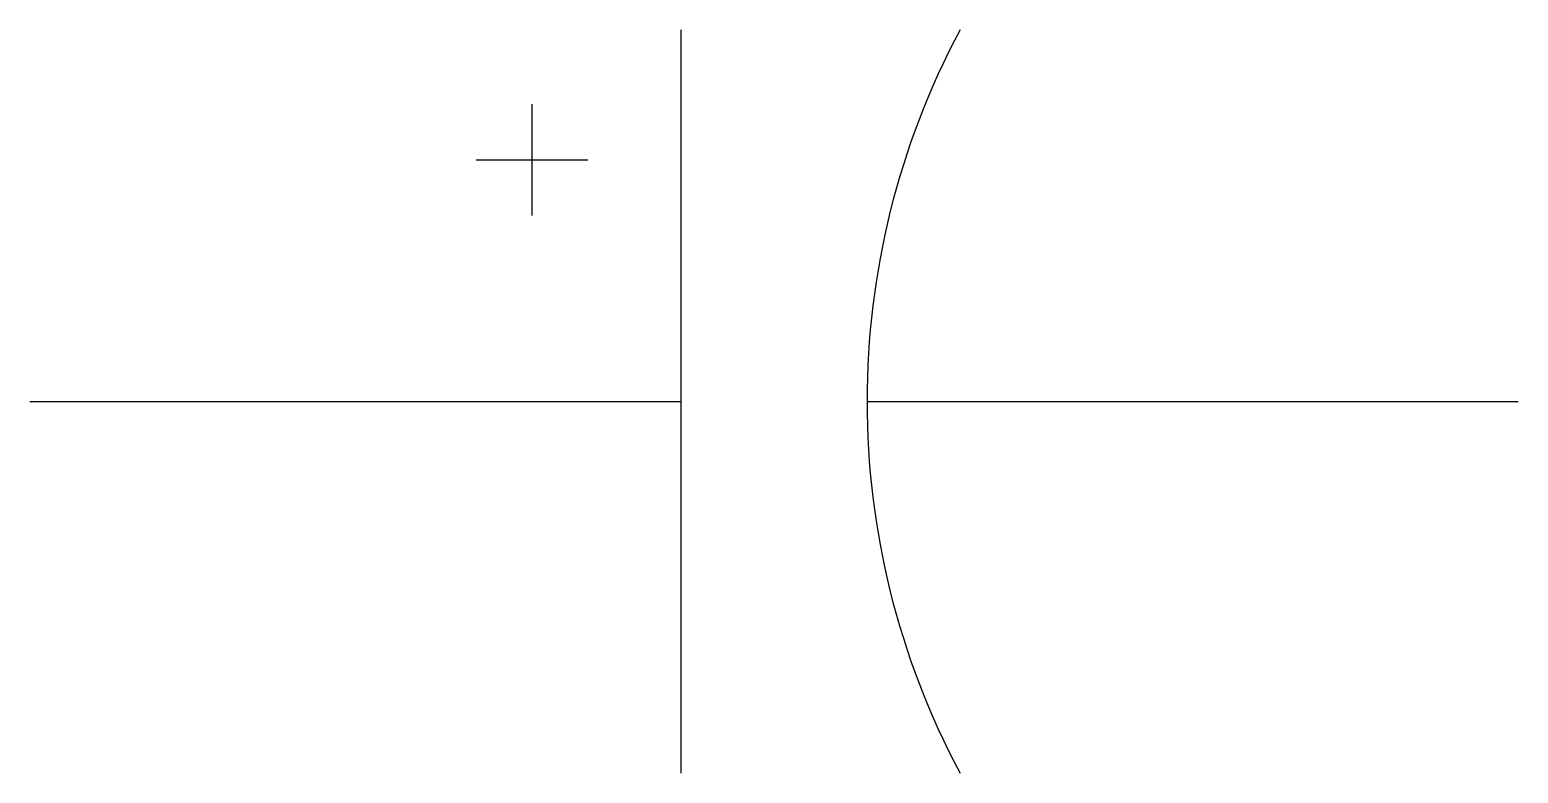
# Model space of a CAD drawing. Header units: millimetres. Extents: x 0 to 800, y -200 to 200.
import ezdxf

# ---------------------------------------------------------------- set-up
doc = ezdxf.new("R2010")
doc.units = ezdxf.units.MM
doc.layers.get('0').update_dxf_attribs({"lineweight": 25, "true_color": 0xffffff})

msp = doc.modelspace()

# ---------------------------------------------------------------- linework, layer by layer
for p, q in [((350, 200), (350, -200)), ((270, 100), (270, 160)), ((240, 130), (300, 130)), ((0, 0), (350, 0)), ((450, 0), (800, 0))]:
    msp.add_line(p, q)
msp.add_arc((875, 0), 425, 151.92751, 208.07249)

doc.saveas('drawing.dxf')
